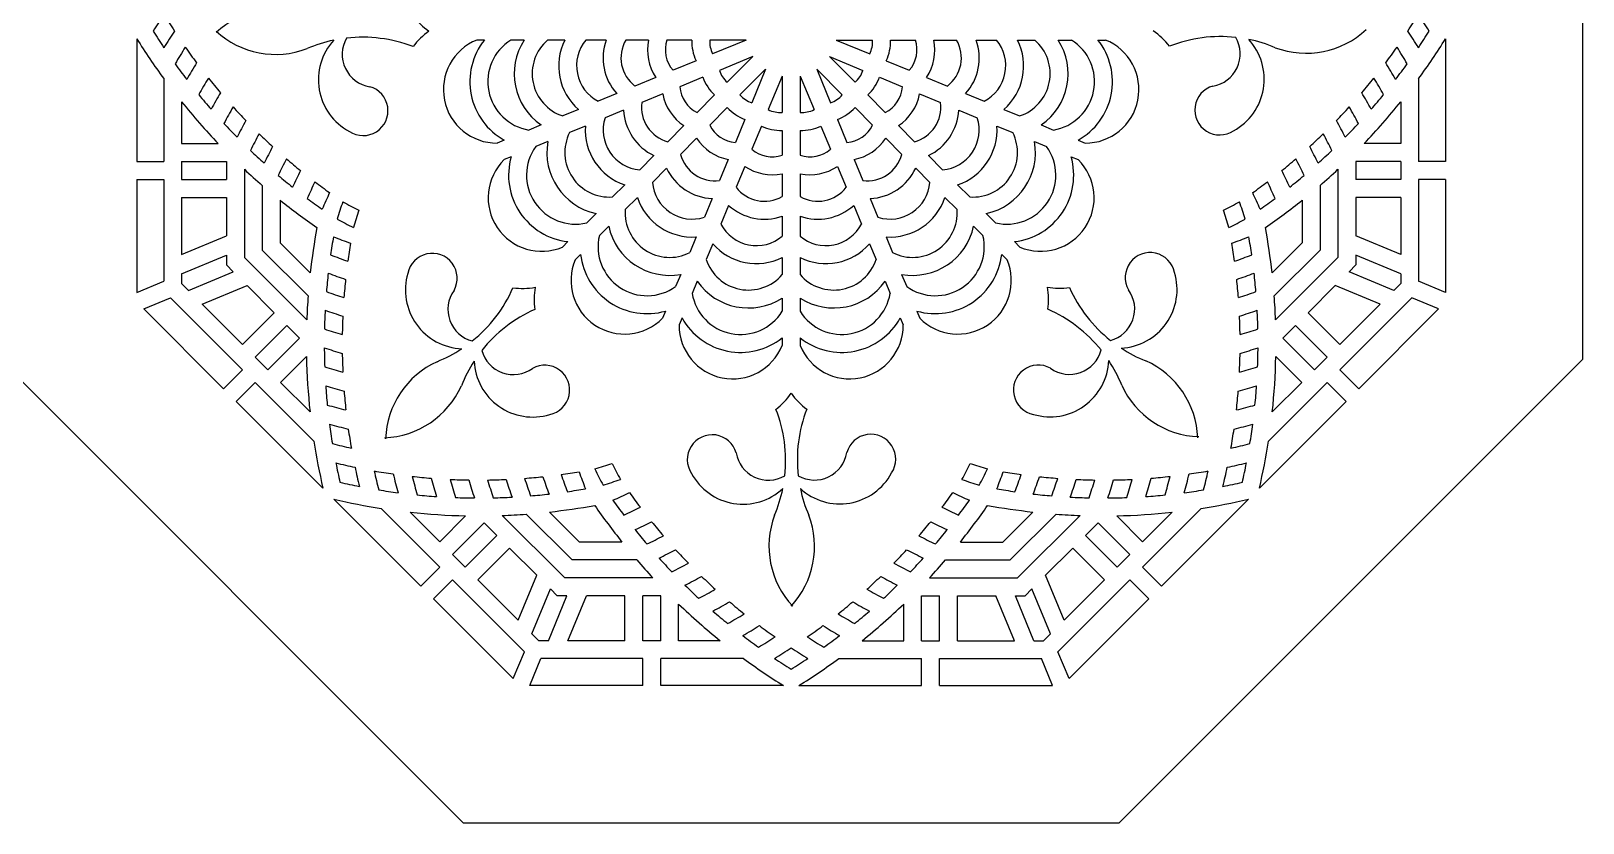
# Model space of a CAD drawing. Extents: x -314 to 508, y 162 to 455.
# Drawn here: x 104.3 to 234.2, y 161.7 to 228 of the extents above; entities that cross this region are included whole.
import ezdxf

# ---------------------------------------------------------------- set-up
doc = ezdxf.new("R2010")
doc.units = 0
doc.layers.get('0').update_dxf_attribs({"linetype": 'CONTINUOUS'})

msp = doc.modelspace()

# ---------------------------------------------------------------- linework, layer by layer
for p, q in [((234.151915, 200.534569), (234.151915, 255.417874)), ((113.151895, 227.324458), (113.151895, 217.061242)), ((222.651915, 227.324458), (222.651915, 217.061242)), ((142.233948, 227.226221), (141.599185, 227.226221)), ((145.558984, 227.226221), (144.456319, 227.226221)), ((148.952715, 227.226221), (147.523444, 227.226221)), ((152.417788, 227.226221), (150.732763, 227.226221)), ((155.960888, 227.226221), (154.06261, 227.226221)), ((159.594797, 227.226221), (157.511566, 227.226221)), ((164.1314, 227.226221), (161.097182, 227.226221)), ((164.1314, 227.226221), (161.328148, 226.065076)), ((171.67241, 227.226221), (174.706628, 227.226221)), ((171.67241, 227.226221), (174.475662, 226.065076)), ((176.209013, 227.226221), (178.292244, 227.226221)), ((179.842922, 227.226221), (181.7412, 227.226221)), ((183.386022, 227.226221), (185.071047, 227.226221)), ((186.851095, 227.226221), (188.280366, 227.226221)), ((190.244826, 227.226221), (191.347491, 227.226221)), ((193.569862, 227.226221), (194.204625, 227.226221)), ((159.940126, 225.490138), (158.015471, 224.69292)), ((164.705426, 225.840402), (161.902173, 224.679257)), ((164.705426, 225.840402), (162.559909, 223.694885)), ((165.766086, 224.779742), (163.620569, 222.634225)), ((165.766086, 224.779742), (164.60494, 221.976489)), ((170.037724, 224.779742), (172.183241, 222.634225)), ((170.037724, 224.779742), (171.198869, 221.976489)), ((171.098384, 225.840402), (173.901637, 224.679257)), ((171.098384, 225.840402), (173.243901, 223.694885)), ((175.863684, 225.490138), (177.788339, 224.69292)), ((115.401895, 223.997195), (115.401895, 217.061242)), ((156.582831, 224.099502), (154.829051, 223.373062)), ((160.514151, 224.104319), (158.589496, 223.307101)), ((167.151905, 224.205717), (165.99076, 221.402464)), ((167.151905, 224.205717), (167.151905, 221.171498)), ((168.651905, 224.205717), (169.81305, 221.402464)), ((168.651905, 224.205717), (168.651905, 221.171498)), ((175.289659, 224.104319), (177.214314, 223.307101)), ((179.220979, 224.099502), (180.974759, 223.373062)), ((220.401915, 223.997195), (220.401915, 217.061242)), ((116.901895, 222.044684), (116.901895, 218.561242)), ((153.309434, 222.743616), (151.752673, 222.098785)), ((157.156856, 222.713682), (155.403076, 221.987243)), ((161.497563, 222.632539), (160.024496, 221.159472)), ((174.306247, 222.632539), (175.779314, 221.159472)), ((178.646954, 222.713682), (180.400734, 221.987243)), ((182.494376, 222.743616), (184.051137, 222.098785)), ((218.901915, 222.044684), (218.901915, 218.561242)), ((150.108124, 221.41759), (148.78765, 220.870632)), ((153.883459, 221.357797), (152.326698, 220.712965)), ((162.558223, 221.571879), (161.085156, 220.098812)), ((173.245587, 221.571879), (174.718654, 220.098812)), ((181.920351, 221.357797), (183.477111, 220.712965)), ((185.695686, 221.41759), (187.01616, 220.870632)), ((146.972725, 220.118865), (145.953995, 219.696894)), ((150.682149, 220.031771), (149.361675, 219.484812)), ((158.928001, 220.062977), (157.585716, 218.720692)), ((164.030003, 220.588467), (163.232785, 218.663812)), ((165.415822, 220.014442), (164.618604, 218.089787)), ((167.151905, 219.669114), (167.151905, 217.585882)), ((168.651905, 219.669114), (168.651905, 217.585882)), ((170.387988, 220.014442), (171.185206, 218.089787)), ((171.773807, 220.588467), (172.571025, 218.663812)), ((176.875809, 220.062977), (178.218094, 218.720692)), ((185.121661, 220.031771), (186.442135, 219.484812)), ((188.831085, 220.118865), (189.849815, 219.696894)), ((116.901895, 218.561242), (119.965541, 218.561242)), ((143.900792, 218.846429), (143.314348, 218.603516)), ((147.54675, 218.733046), (146.52802, 218.311074)), ((159.988661, 219.002317), (158.646376, 217.660032)), ((175.815149, 219.002317), (177.157434, 217.660032)), ((188.25706, 218.733046), (189.27579, 218.311074)), ((191.903018, 218.846429), (192.489462, 218.603516)), ((218.901915, 218.561242), (215.838269, 218.561242)), ((113.151895, 217.061242), (115.401895, 217.061242)), ((116.901895, 217.061242), (120.651895, 217.061242)), ((116.901895, 217.061242), (116.901895, 215.561242)), ((120.651895, 217.061242), (120.651895, 215.561242)), ((144.474817, 217.46061), (143.888373, 217.217696)), ((156.422651, 217.557627), (155.231158, 216.366135)), ((162.639366, 217.231172), (161.912926, 215.477393)), ((173.164444, 217.231172), (173.890884, 215.477393)), ((179.381159, 217.557627), (180.572652, 216.366135)), ((191.328993, 217.46061), (191.915437, 217.217696)), ((218.901915, 217.061242), (215.151915, 217.061242)), ((215.151915, 217.061242), (215.151915, 215.561242)), ((218.901915, 217.061242), (218.901915, 215.561242)), ((222.651915, 217.061242), (220.401915, 217.061242)), ((113.151895, 215.561242), (115.401895, 215.561242)), ((113.151895, 215.561242), (113.151895, 206.109819)), ((115.401895, 215.561242), (115.401895, 207.041799)), ((116.901895, 215.561242), (120.651895, 215.561242)), ((122.151895, 216.409224), (122.151895, 209.025947)), ((157.483311, 216.496967), (156.291818, 215.305474)), ((164.025185, 216.657147), (163.298746, 214.903367)), ((167.151905, 216.035204), (167.151905, 214.136926)), ((168.651905, 216.035204), (168.651905, 214.136926)), ((171.778625, 216.657147), (172.505064, 214.903367)), ((178.320499, 216.496967), (179.511992, 215.305474)), ((213.651915, 216.409224), (213.651915, 209.025947)), ((218.901915, 215.561242), (215.151915, 215.561242)), ((222.651915, 215.561242), (220.401915, 215.561242)), ((220.401915, 215.561242), (220.401915, 207.041799)), ((222.651915, 215.561242), (222.651915, 206.109819)), ((123.651895, 215.066691), (123.651895, 209.647267)), ((153.972474, 215.107451), (152.961827, 214.096804)), ((181.831336, 215.107451), (182.841983, 214.096804)), ((212.151915, 215.066691), (212.151915, 209.647267)), ((116.901895, 214.061242), (120.651895, 214.061242)), ((116.901895, 214.061242), (116.901895, 209.286708)), ((120.651895, 214.061242), (120.651895, 210.840009)), ((125.151895, 213.820927), (125.151895, 210.268588)), ((155.033134, 214.046791), (154.022487, 213.036143)), ((161.28348, 213.957775), (160.638649, 212.401015)), ((162.6693, 213.38375), (162.024468, 211.82699)), ((173.13451, 213.38375), (173.779342, 211.82699)), ((174.52033, 213.957775), (175.165161, 212.401015)), ((180.770676, 214.046791), (181.781323, 213.036143)), ((210.651915, 213.820927), (210.651915, 210.268588)), ((218.901915, 214.061242), (215.151915, 214.061242)), ((215.151915, 214.061242), (215.151915, 210.840009)), ((218.901915, 214.061242), (218.901915, 209.286708)), ((151.572744, 212.70772), (150.793042, 211.928018)), ((167.151905, 212.492104), (167.151905, 210.807079)), ((168.651905, 212.492104), (168.651905, 210.807079)), ((184.231066, 212.70772), (185.010768, 211.928018)), ((116.901895, 209.286708), (120.651895, 210.840009)), ((152.633404, 211.64706), (151.853702, 210.867358)), ((159.957454, 210.756465), (159.410496, 209.435991)), ((175.846356, 210.756465), (176.393314, 209.435991)), ((183.170406, 211.64706), (183.950108, 210.867358)), ((218.901915, 209.286708), (215.151915, 210.840009)), ((116.901895, 207.66312), (120.651895, 209.216421)), ((120.651895, 209.216421), (120.651895, 208.404627)), ((127.484007, 205.815156), (123.651895, 209.647267)), ((127.663779, 207.756704), (125.151895, 210.268588)), ((149.221588, 210.356565), (148.772743, 209.90772)), ((150.282249, 209.295905), (149.833403, 208.847059)), ((161.343274, 210.18244), (160.796315, 208.861966)), ((174.460536, 210.18244), (175.007495, 208.861966)), ((185.521561, 209.295905), (185.970407, 208.847059)), ((186.582222, 210.356565), (187.031067, 209.90772)), ((208.140031, 207.756704), (210.651915, 210.268588)), ((208.319803, 205.815156), (212.151915, 209.647267)), ((215.151915, 209.216421), (215.151915, 208.404627)), ((218.901915, 207.66312), (215.151915, 209.216421)), ((117.475921, 206.277301), (121.225921, 207.830601)), ((121.225921, 207.830601), (120.651895, 208.404627)), ((127.372661, 203.805182), (122.151895, 209.025947)), ((167.151905, 209.027031), (167.151905, 207.597761)), ((168.651905, 209.027031), (168.651905, 207.597761)), ((208.431149, 203.805182), (213.651915, 209.025947)), ((214.577889, 207.830601), (215.151915, 208.404627)), ((218.327889, 206.277301), (214.577889, 207.830601)), ((113.151895, 206.109819), (115.401895, 207.041799)), ((116.901895, 207.66312), (116.901895, 206.851326)), ((117.475921, 206.277301), (116.901895, 206.851326)), ((118.623971, 205.12925), (122.373971, 206.682551)), ((124.651726, 204.404796), (122.373971, 206.682551)), ((158.65873, 207.621066), (158.236758, 206.602337)), ((160.044549, 207.047041), (159.622577, 206.028312)), ((175.759261, 207.047041), (176.181233, 206.028312)), ((177.14508, 207.621066), (177.567052, 206.602337)), ((211.152084, 204.404796), (213.429839, 206.682551)), ((217.179839, 205.12925), (213.429839, 206.682551)), ((218.327889, 206.277301), (218.901915, 206.851326)), ((218.901915, 207.66312), (218.901915, 206.851326)), ((222.651915, 206.109819), (220.401915, 207.041799)), ((113.725921, 204.724), (115.975921, 205.65598)), ((122.000076, 199.631825), (115.975921, 205.65598)), ((167.151905, 205.6333), (167.151905, 204.530635)), ((168.651905, 205.6333), (168.651905, 204.530635)), ((213.803734, 199.631825), (219.827889, 205.65598)), ((222.077889, 204.724), (219.827889, 205.65598)), ((120.409086, 198.040835), (113.725921, 204.724)), ((122.000076, 201.753145), (118.623971, 205.12925)), ((122.000076, 201.753145), (124.651726, 204.404796)), ((157.386293, 204.549134), (157.14338, 203.962689)), ((158.772113, 203.975109), (158.529199, 203.388664)), ((177.031697, 203.975109), (177.274611, 203.388664)), ((178.417517, 204.549134), (178.66043, 203.962689)), ((213.803734, 201.753145), (211.152084, 204.404796)), ((213.803734, 201.753145), (217.179839, 205.12925)), ((215.394724, 198.040835), (222.077889, 204.724)), ((123.060736, 200.692485), (125.712386, 203.344136)), ((126.773047, 202.283475), (125.712386, 203.344136)), ((209.030763, 202.283475), (210.091424, 203.344136)), ((212.743074, 200.692485), (210.091424, 203.344136)), ((124.121396, 199.631825), (126.773047, 202.283475)), ((167.151905, 202.308264), (167.151905, 201.673501)), ((168.651905, 202.308264), (168.651905, 201.673501)), ((211.682414, 199.631825), (209.030763, 202.283475)), ((101.651895, 200.534569), (140.460253, 161.726212)), ((124.121396, 199.631825), (123.060736, 200.692485)), ((125.182056, 198.571165), (127.348381, 200.737489)), ((195.343557, 161.726212), (234.151915, 200.534569)), ((210.621754, 198.571165), (208.455429, 200.737489)), ((211.682414, 199.631825), (212.743074, 200.692485)), ((120.409086, 198.040835), (122.000076, 199.631825)), ((215.394724, 198.040835), (213.803734, 199.631825)), ((121.469746, 196.980174), (123.060736, 198.571165)), ((127.965196, 193.666705), (123.060736, 198.571165)), ((127.645222, 196.107999), (125.182056, 198.571165)), ((207.838614, 193.666705), (212.743074, 198.571165)), ((208.158588, 196.107999), (210.621754, 198.571165)), ((214.334064, 196.980174), (212.743074, 198.571165)), ((128.726936, 189.722984), (121.469746, 196.980174)), ((207.076874, 189.722984), (214.334064, 196.980174)), ((129.648668, 188.801252), (136.905858, 181.544062)), ((206.155142, 188.801252), (198.897952, 181.544062)), ((133.592389, 188.039512), (138.496848, 183.135052)), ((136.033683, 187.719538), (138.496848, 185.256373)), ((138.496848, 185.256373), (140.663173, 187.422697)), ((143.730865, 187.446977), (148.951631, 182.226212)), ((145.74084, 187.558323), (149.572951, 183.726212)), ((147.682388, 187.738095), (150.194271, 185.226212)), ((188.121422, 187.738095), (185.609539, 185.226212)), ((190.06297, 187.558323), (186.230859, 183.726212)), ((192.072945, 187.446977), (186.852179, 182.226212)), ((197.306962, 185.256373), (195.140637, 187.422697)), ((202.211421, 188.039512), (197.306962, 183.135052)), ((199.770127, 187.719538), (197.306962, 185.256373)), ((139.557509, 184.195713), (142.209159, 186.847363)), ((140.618169, 183.135052), (143.269819, 185.786703)), ((142.209159, 186.847363), (143.269819, 185.786703)), ((193.594651, 186.847363), (192.533991, 185.786703)), ((195.185641, 183.135052), (192.533991, 185.786703)), ((196.246301, 184.195713), (193.594651, 186.847363)), ((141.678829, 182.074392), (144.330479, 184.726043)), ((144.330479, 184.726043), (146.608235, 182.448287)), ((153.746611, 185.226212), (150.194271, 185.226212)), ((182.057199, 185.226212), (185.609539, 185.226212)), ((191.473331, 184.726043), (189.195575, 182.448287)), ((194.124981, 182.074392), (191.473331, 184.726043)), ((136.905858, 181.544062), (138.496848, 183.135052)), ((139.557509, 184.195713), (140.618169, 183.135052)), ((154.992374, 183.726212), (149.572951, 183.726212)), ((180.811435, 183.726212), (186.230859, 183.726212)), ((196.246301, 184.195713), (195.185641, 183.135052)), ((198.897952, 181.544062), (197.306962, 183.135052)), ((137.966518, 180.483402), (139.557509, 182.074392)), ((139.557509, 182.074392), (145.581664, 176.050237)), ((141.678829, 182.074392), (145.054934, 178.698287)), ((145.054934, 178.698287), (146.608235, 182.448287)), ((156.334907, 182.226212), (148.951631, 182.226212)), ((179.468902, 182.226212), (186.852179, 182.226212)), ((190.748876, 178.698287), (189.195575, 182.448287)), ((196.246301, 182.074392), (190.222146, 176.050237)), ((194.124981, 182.074392), (190.748876, 178.698287)), ((197.837292, 180.483402), (196.246301, 182.074392)), ((146.202984, 177.550237), (147.756285, 181.300237)), ((147.588803, 176.976212), (149.142104, 180.726212)), ((147.756285, 181.300237), (148.33031, 180.726212)), ((149.142104, 180.726212), (148.33031, 180.726212)), ((149.212392, 176.976212), (150.765693, 180.726212)), ((153.986925, 180.726212), (150.765693, 180.726212)), ((153.986925, 176.976212), (153.986925, 180.726212)), ((155.486925, 176.976212), (155.486925, 180.726212)), ((156.986925, 180.726212), (155.486925, 180.726212)), ((156.986925, 176.976212), (156.986925, 180.726212)), ((178.816885, 176.976212), (178.816885, 180.726212)), ((178.816885, 180.726212), (180.316885, 180.726212)), ((180.316885, 176.976212), (180.316885, 180.726212)), ((181.816885, 176.976212), (181.816885, 180.726212)), ((181.816885, 180.726212), (185.038117, 180.726212)), ((186.591418, 176.976212), (185.038117, 180.726212)), ((186.661706, 180.726212), (187.4735, 180.726212)), ((188.215006, 176.976212), (186.661706, 180.726212)), ((188.047525, 181.300237), (187.4735, 180.726212)), ((189.600826, 177.550237), (188.047525, 181.300237)), ((137.966518, 180.483402), (144.649683, 173.800237)), ((158.486925, 176.976212), (158.486925, 180.039857)), ((177.316885, 176.976212), (177.316885, 180.039857)), ((197.837292, 180.483402), (191.154127, 173.800237)), ((146.202984, 177.550237), (146.777009, 176.976212)), ((147.588803, 176.976212), (146.777009, 176.976212)), ((153.986925, 176.976212), (149.212392, 176.976212)), ((156.986925, 176.976212), (155.486925, 176.976212)), ((161.970368, 176.976212), (158.486925, 176.976212)), ((173.833442, 176.976212), (177.316885, 176.976212)), ((178.816885, 176.976212), (180.316885, 176.976212)), ((181.816885, 176.976212), (186.591418, 176.976212)), ((188.215006, 176.976212), (189.026801, 176.976212)), ((189.600826, 177.550237), (189.026801, 176.976212)), ((144.649683, 173.800237), (145.581664, 176.050237)), ((146.035503, 173.226212), (146.967483, 175.476212)), ((155.486925, 175.476212), (146.967483, 175.476212)), ((155.486925, 173.226212), (155.486925, 175.476212)), ((156.986925, 173.226212), (156.986925, 175.476212)), ((163.922879, 175.476212), (156.986925, 175.476212)), ((171.880931, 175.476212), (178.816885, 175.476212)), ((178.816885, 173.226212), (178.816885, 175.476212)), ((180.316885, 173.226212), (180.316885, 175.476212)), ((180.316885, 175.476212), (188.836327, 175.476212)), ((189.768307, 173.226212), (188.836327, 175.476212)), ((191.154127, 173.800237), (190.222146, 176.050237)), ((155.486925, 173.226212), (146.035503, 173.226212)), ((167.250142, 173.226212), (156.986925, 173.226212)), ((168.553668, 173.226212), (178.816885, 173.226212)), ((180.316885, 173.226212), (189.768307, 173.226212)), ((140.460253, 161.726212), (195.343557, 161.726212))]:
    msp.add_line(p, q)
for centre, radius, start, end in [((158.623522, 200.303034), 52.072116, 146.071954, 147.897223), ((158.623522, 255.649408), 50.572116, 211.312029, 213.175302), ((124.813824, 222.476549), 7.357965, 69.474528, 133.08492), ((140.997471, 232.880578), 5.975082, 217.454155, 235.336893), ((177.180288, 255.649408), 50.572116, 326.824698, 328.687971), ((177.180288, 200.303034), 52.072116, 32.102777, 33.928046), ((158.623522, 255.649408), 53.572116, 211.91939, 216.216195), ((158.623522, 255.649408), 52.072116, 212.102777, 213.928046), ((158.623522, 200.303034), 50.572116, 146.824698, 148.687971), ((124.781379, 233.37928), 7.357965, 227.256091, 290.866483), ((133.066635, 226.017362), 2.727853, 149.946113, 261.045556), ((132.044665, 215.712004), 11.748077, 68.963115, 96.545241), ((141.026661, 223.071756), 5.975082, 125.004118, 142.886856), ((194.806339, 223.071865), 5.975082, 37.454155, 55.336893), ((203.831979, 215.765702), 11.748077, 83.79577, 111.377896), ((202.748693, 226.064794), 2.727853, 279.295455, 30.394899), ((202.57677, 223.948135), 4.907488, 298.498583, 42.697355), ((203.831979, 215.765702), 11.748077, 67.064677, 78.453518), ((210.989986, 233.475893), 7.357965, 249.474528, 313.08492), ((177.180288, 200.303034), 50.572116, 31.312029, 33.175302), ((177.180288, 255.649408), 52.072116, 326.071954, 327.897223), ((177.180288, 255.649408), 53.572116, 323.783805, 328.08061), ((158.623522, 200.303034), 49.072116, 147.560233, 149.464775), ((158.623522, 255.649408), 50.572116, 215.022816, 216.855492), ((132.044665, 215.712004), 11.748077, 101.887493, 113.276334), ((133.251153, 223.901763), 4.907488, 137.643656, 241.842429), ((143.279194, 223.07846), 4.475082, 112.049912, 270.450088), ((146.61872, 223.742733), 5.600082, 141.53456, 240.96544), ((146.61872, 223.742733), 4.100082, 121.830243, 260.669757), ((149.958246, 224.407006), 5.225082, 147.346692, 235.153308), ((149.958246, 224.407006), 3.725082, 130.815365, 251.684635), ((153.297772, 225.071279), 4.850082, 153.620761, 228.879239), ((153.297772, 225.071279), 3.350082, 139.96535, 242.53465), ((156.637298, 225.735552), 4.475082, 160.542688, 221.957312), ((156.637298, 225.735552), 2.975082, 149.930399, 232.569601), ((159.976824, 226.399825), 4.100082, 168.372027, 214.127973), ((159.976824, 226.399825), 2.600082, 161.467962, 221.032038), ((163.31635, 227.064098), 3.725082, 177.505575, 204.994425), ((163.31635, 227.064098), 2.225082, 175.821618, 206.678382), ((172.48746, 227.064098), 2.225082, 333.321618, 4.178382), ((172.48746, 227.064098), 3.725082, 335.005575, 2.494425), ((175.826986, 226.399825), 2.600082, 318.967962, 18.532038), ((175.826986, 226.399825), 4.100082, 325.872027, 11.627973), ((179.166512, 225.735552), 2.975082, 307.430399, 30.069601), ((179.166512, 225.735552), 4.475082, 318.042688, 19.457312), ((182.506038, 225.071279), 3.350082, 297.46535, 40.03465), ((182.506038, 225.071279), 4.850082, 311.120761, 26.379239), ((185.845564, 224.407006), 3.725082, 288.315365, 49.184635), ((185.845564, 224.407006), 5.225082, 304.846692, 32.653308), ((189.18509, 223.742733), 4.100082, 279.330243, 58.169757), ((189.18509, 223.742733), 5.600082, 299.03456, 38.46544), ((192.524616, 223.07846), 4.475082, 269.549912, 67.950088), ((177.180288, 255.649408), 50.572116, 323.144508, 324.977184), ((177.180288, 200.303034), 49.072116, 30.535225, 32.439767), ((158.623522, 255.649408), 52.072116, 215.738187, 217.534036), ((158.623522, 200.303034), 47.572116, 148.278086, 150.227422), ((164.014459, 225.378713), 2.225082, 198.321618, 229.178382), ((171.789351, 225.378713), 2.225082, 310.821618, 341.678382), ((177.180288, 200.303034), 47.572116, 29.772578, 31.721914), ((177.180288, 255.649408), 52.072116, 322.465964, 324.261813), ((158.623522, 200.303034), 46.072116, 148.977643, 150.975594), ((158.623522, 255.649408), 50.572116, 218.674204, 220.479787), ((164.014459, 225.378713), 3.725082, 200.005575, 227.494425), ((171.789351, 225.378713), 3.725082, 312.505575, 339.994425), ((203.759039, 221.367661), 2.084471, 105.861933, 303.789837), ((177.180288, 255.649408), 50.572116, 319.520213, 321.325796), ((177.180288, 200.303034), 46.072116, 29.024406, 31.022357), ((158.623522, 255.649408), 53.572116, 218.84974, 223.812733), ((158.623522, 255.649408), 52.072116, 219.316387, 221.085996), ((158.623522, 200.303034), 44.572116, 149.65813, 151.70886), ((132.084263, 221.314298), 2.084471, 236.551174, 74.479078), ((161.183345, 223.487023), 4.100082, 190.872027, 236.627973), ((161.183345, 223.487023), 2.600082, 183.967962, 243.532038), ((165.304396, 224.088775), 2.225082, 220.821618, 251.678382), ((170.499413, 224.088775), 2.225082, 288.321618, 319.178382), ((174.620465, 223.487023), 2.600082, 296.467962, 356.032038), ((174.620465, 223.487023), 4.100082, 303.372027, 349.127973), ((177.180288, 200.303034), 44.572116, 28.29114, 30.34187), ((177.180288, 255.649408), 53.572116, 316.187267, 321.15026), ((177.180288, 255.649408), 52.072116, 318.914004, 320.683613), ((158.623522, 200.303034), 43.072116, 150.318593, 152.426661), ((158.623522, 255.649408), 50.572116, 222.27304, 224.054732), ((158.352232, 221.595334), 4.475082, 183.042688, 244.457312), ((158.352232, 221.595334), 2.975082, 172.430399, 255.069601), ((165.304396, 224.088775), 3.725082, 222.505575, 249.994425), ((166.989781, 223.390666), 2.225082, 243.321618, 274.178382), ((168.814029, 223.390666), 2.225082, 265.821618, 296.678382), ((170.499413, 224.088775), 3.725082, 290.005575, 317.494425), ((177.451578, 221.595334), 2.975082, 284.930399, 7.569601), ((177.451578, 221.595334), 4.475082, 295.542688, 356.957312), ((177.180288, 255.649408), 50.572116, 315.945268, 317.72696), ((177.180288, 200.303034), 43.072116, 27.573339, 29.681407), ((158.623522, 255.649408), 52.072116, 222.84358, 224.589829), ((158.623522, 200.303034), 41.572116, 150.957865, 153.12829), ((152.690005, 217.811955), 3.725082, 153.315365, 274.184635), ((155.521119, 219.703644), 4.850082, 176.120761, 251.379239), ((155.521119, 219.703644), 3.350082, 162.46535, 265.03465), ((163.412707, 221.257662), 2.600082, 206.467962, 266.032038), ((166.989781, 223.390666), 3.725082, 245.005575, 272.494425), ((168.814029, 223.390666), 3.725082, 267.505575, 294.994425), ((172.391103, 221.257662), 2.600082, 273.967962, 333.532038), ((180.282691, 219.703644), 3.350082, 274.96535, 17.53465), ((180.282691, 219.703644), 4.850082, 288.620761, 3.879239), ((183.113805, 217.811955), 3.725082, 265.815365, 26.684635), ((177.180288, 200.303034), 41.572116, 26.87171, 29.042135), ((177.180288, 255.649408), 52.072116, 315.410171, 317.15642), ((158.623522, 200.303034), 40.072116, 151.574537, 153.812869), ((158.623522, 255.649408), 50.572116, 225.825609, 227.586396), ((158.623522, 200.303034), 38.572116, 152.16691, 154.479321), ((149.858892, 215.920265), 4.100082, 144.330243, 283.169757), ((152.690005, 217.811955), 5.225082, 169.846692, 257.653308), ((163.412707, 221.257662), 4.100082, 213.372027, 259.127973), ((172.391103, 221.257662), 4.100082, 280.872027, 326.627973), ((183.113805, 217.811955), 5.225082, 282.346692, 10.153308), ((185.944918, 215.920265), 4.100082, 256.830243, 35.669757), ((177.180288, 255.649408), 50.572116, 312.413604, 314.174391), ((177.180288, 200.303034), 38.572116, 25.520679, 27.83309), ((177.180288, 200.303034), 40.072116, 26.187131, 28.425463), ((158.623522, 255.649408), 52.072116, 226.325403, 228.050939), ((158.623522, 200.303034), 37.072116, 152.732943, 155.126335), ((158.623522, 255.649408), 50.572116, 229.337804, 231.080535), ((147.027778, 214.028576), 4.475082, 134.549912, 292.950088), ((149.858892, 215.920265), 5.600082, 164.03456, 263.46544), ((161.521017, 218.426548), 2.975082, 194.930399, 277.569601), ((166.325508, 220.05114), 2.600082, 228.967962, 288.532038), ((169.478302, 220.05114), 2.600082, 251.467962, 311.032038), ((174.282792, 218.426548), 2.975082, 262.430399, 345.069601), ((185.944918, 215.920265), 5.600082, 276.53456, 15.96544), ((188.776032, 214.028576), 4.475082, 247.049912, 45.450088), ((177.180288, 255.649408), 50.572116, 308.919465, 310.662196), ((177.180288, 200.303034), 37.072116, 24.873665, 27.267057), ((177.180288, 255.649408), 52.072116, 311.949061, 313.674597), ((158.623522, 255.649408), 53.572116, 227.094204, 229.24731), ((158.623522, 255.649408), 52.072116, 229.767054, 231.474349), ((158.623522, 200.303034), 35.572116, 153.270186, 155.752316), ((161.521017, 218.426548), 4.475082, 205.542688, 266.957312), ((166.325508, 220.05114), 4.100082, 235.872027, 281.627973), ((169.478302, 220.05114), 4.100082, 258.372027, 304.127973), ((174.282792, 218.426548), 4.475082, 273.042688, 334.457312), ((177.180288, 200.303034), 35.572116, 24.247684, 26.729814), ((177.180288, 255.649408), 52.072116, 308.525651, 310.232946), ((177.180288, 255.649408), 53.572116, 310.75269, 312.905796), ((158.623522, 200.303034), 34.072116, 153.775685, 156.35533), ((158.623522, 255.649408), 50.572116, 232.815292, 234.542779), ((158.623522, 200.303034), 32.572116, 154.245875, 156.933024), ((159.629328, 215.595435), 3.350082, 184.96535, 287.53465), ((165.661235, 216.711614), 2.975082, 217.430399, 300.069601), ((170.142575, 216.711614), 2.975082, 239.930399, 322.569601), ((176.174482, 215.595435), 3.350082, 252.46535, 355.03465), ((177.180288, 255.649408), 50.572116, 305.457221, 307.184708), ((177.180288, 200.303034), 32.572116, 23.066976, 25.754125), ((177.180288, 200.303034), 34.072116, 23.64467, 26.224315), ((158.623522, 255.649408), 53.572116, 231.332807, 235.423402), ((158.623522, 255.649408), 52.072116, 233.17341, 234.864819), ((159.660202, 203.264724), 31.072116, 160.403428, 163.209533), ((154.137262, 258.334845), 50.572116, 241.99072, 243.70586), ((159.660202, 203.264724), 29.572116, 160.789063, 163.727348), ((157.737638, 212.764322), 3.725082, 175.815365, 296.684635), ((159.629328, 215.595435), 4.850082, 198.620761, 273.879239), ((165.661235, 216.711614), 4.475082, 228.042688, 289.457312), ((170.142575, 216.711614), 4.475082, 250.542688, 311.957312), ((176.174482, 215.595435), 4.850082, 266.120761, 341.379239), ((178.066171, 212.764322), 3.725082, 243.315365, 4.184635), ((191.203336, 239.622124), 29.572116, 295.789063, 298.727348), ((156.168189, 196.77636), 50.572116, 16.99072, 18.70586), ((156.168189, 196.77636), 52.072116, 17.276152, 18.953986), ((177.180288, 255.649408), 52.072116, 305.135181, 306.82659), ((177.180288, 255.649408), 53.572116, 304.576598, 308.667193), ((154.137262, 258.334845), 52.072116, 242.276152, 243.953986), ((164.996962, 213.372088), 3.350082, 207.46535, 310.03465), ((170.806848, 213.372088), 3.350082, 229.96535, 332.53465), ((191.203336, 239.622124), 31.072116, 295.403428, 298.209533), ((180.908996, 201.847516), 53.572116, 169.576598, 173.667193), ((180.908996, 201.847516), 52.072116, 170.135181, 171.82659), ((141.7732, 240.983312), 32.572116, 248.066976, 250.754125), ((155.845949, 209.933208), 4.100082, 166.830243, 305.669757), ((157.737638, 212.764322), 5.225082, 192.346692, 280.153308), ((178.066171, 212.764322), 5.225082, 259.846692, 347.653308), ((179.957861, 209.933208), 4.100082, 234.330243, 13.169757), ((194.03061, 240.983312), 32.572116, 289.245875, 291.933024), ((154.894814, 201.847516), 52.072116, 8.17341, 9.864819), ((154.894814, 201.847516), 53.572116, 6.332807, 10.423402), ((141.7732, 240.983312), 34.072116, 248.64467, 251.224315), ((180.908996, 201.847516), 50.572116, 170.457221, 172.184708), ((137.874125, 207.294357), 2.084471, 330.861933, 168.789837), ((155.845949, 209.933208), 5.600082, 186.53456, 285.96544), ((164.996962, 213.372088), 4.850082, 221.120761, 296.379239), ((170.806848, 213.372088), 4.850082, 243.620761, 318.879239), ((179.957861, 209.933208), 5.600082, 254.03456, 353.46544), ((197.939494, 207.360014), 2.084471, 11.551174, 209.479078), ((154.894814, 201.847516), 50.572116, 7.815292, 9.542779), ((194.03061, 240.983312), 34.072116, 288.775685, 291.35533), ((153.95426, 207.102095), 4.475082, 157.049912, 315.450088), ((164.332689, 210.032562), 3.725082, 198.315365, 319.184635), ((171.471121, 210.032562), 3.725082, 220.815365, 341.684635), ((181.84955, 207.102095), 4.475082, 224.549912, 22.950088), ((195.284764, 206.355516), 4.907488, 272.643656, 16.842429), ((180.908996, 201.847516), 52.072116, 173.525651, 175.232946), ((141.7732, 240.983312), 35.572116, 249.247684, 251.729814), ((180.908996, 201.847516), 50.572116, 173.919465, 175.662196), ((140.534786, 206.305677), 4.907488, 163.498583, 267.697355), ((133.861365, 211.203963), 11.748077, 308.79577, 336.377896), ((145.409694, 212.419817), 5.975082, 262.454155, 280.336893), ((152.366218, 205.504574), 5.975082, 170.004118, 187.886856), ((164.332689, 210.032562), 5.225082, 214.846692, 302.653308), ((171.471121, 210.032562), 5.225082, 237.346692, 325.153308), ((183.458309, 205.48401), 5.975082, 352.454155, 10.336893), ((190.373553, 212.440535), 5.975082, 260.004118, 277.886856), ((201.928914, 211.293435), 11.748077, 203.963115, 231.545241), ((194.03061, 240.983312), 35.572116, 288.270186, 290.752316), ((154.894814, 201.847516), 50.572116, 4.337804, 6.080535), ((154.894814, 201.847516), 52.072116, 4.767054, 6.474349), ((180.908996, 201.847516), 53.572116, 175.75269, 177.905796), ((141.7732, 240.983312), 37.072116, 249.873665, 252.267057), ((141.909922, 204.687404), 2.727853, 144.295455, 255.394899), ((163.668416, 206.693036), 4.100082, 189.330243, 328.169757), ((172.135394, 206.693036), 4.100082, 211.830243, 350.669757), ((193.919284, 204.729088), 2.727853, 284.946113, 36.045556), ((194.03061, 240.983312), 37.072116, 287.732943, 290.126335), ((154.894814, 201.847516), 53.572116, 2.094204, 4.24731), ((180.908996, 201.847516), 52.072116, 176.949061, 178.674597), ((141.7732, 240.983312), 38.572116, 250.520679, 252.83309), ((180.908996, 201.847516), 50.572116, 177.413604, 179.174391), ((151.219118, 193.949213), 11.748077, 113.963115, 141.545241), ((163.668416, 206.693036), 5.600082, 209.03456, 308.46544), ((172.135394, 206.693036), 5.600082, 231.53456, 330.96544), ((184.674163, 193.935681), 11.748077, 38.79577, 66.377896), ((194.03061, 240.983312), 38.572116, 287.16691, 289.479321), ((154.894814, 201.847516), 50.572116, 0.825609, 2.586396), ((154.894814, 201.847516), 52.072116, 1.325403, 3.050939), ((141.7732, 240.983312), 40.072116, 251.187131, 253.425463), ((163.004143, 203.35351), 4.475082, 179.549912, 337.950088), ((172.799667, 203.35351), 4.475082, 202.049912, 0.450088), ((194.03061, 240.983312), 40.072116, 286.574537, 288.812869), ((180.908996, 201.847516), 52.072116, 180.410171, 182.15642), ((141.7732, 240.983312), 41.572116, 251.87171, 254.042135), ((133.861365, 211.203963), 11.748077, 292.064677, 303.453518), ((191.190722, 201.984238), 2.727853, 234.295455, 345.394899), ((201.928914, 211.293435), 11.748077, 236.887493, 248.276334), ((194.03061, 240.983312), 41.572116, 285.957865, 288.12829), ((154.894814, 201.847516), 52.072116, 357.84358, 359.589829), ((180.908996, 201.847516), 53.572116, 181.187267, 186.15026), ((180.908996, 201.847516), 50.572116, 180.945268, 182.72696), ((141.322886, 193.619492), 7.357965, 114.474528, 178.08492), ((151.219118, 193.949213), 11.748077, 146.887493, 158.276334), ((146.2812, 200.593362), 4.907488, 182.643656, 286.842429), ((144.654772, 201.958842), 2.727853, 194.946113, 306.045556), ((147.285698, 197.938633), 2.084471, 281.551174, 119.479078), ((188.58377, 197.948441), 2.084471, 60.861933, 258.789837), ((189.57245, 200.609102), 4.907488, 253.498583, 357.697355), ((184.674163, 193.935681), 11.748077, 22.064677, 33.453518), ((194.572182, 193.664866), 7.357965, 2.256091, 65.866483), ((154.894814, 201.847516), 50.572116, 357.27304, 359.054732), ((154.894814, 201.847516), 53.572116, 353.84974, 358.812733), ((141.7732, 240.983312), 43.072116, 252.573339, 254.681407), ((194.03061, 240.983312), 43.072116, 285.318593, 287.426661), ((180.908996, 201.847516), 52.072116, 183.914004, 185.683613), ((141.7732, 240.983312), 44.572116, 253.29114, 255.34187), ((180.908996, 201.847516), 50.572116, 184.520213, 186.325796), ((133.590549, 201.305944), 7.357965, 272.256091, 335.866483), ((162.997549, 201.071788), 5.975082, 307.454155, 325.336893), ((172.80637, 201.100978), 5.975082, 215.004118, 232.886856), ((202.258634, 201.397203), 7.357965, 204.474528, 268.08492), ((154.894814, 201.847516), 50.572116, 353.674204, 355.479787), ((194.03061, 240.983312), 44.572116, 284.65813, 286.70886), ((154.894814, 201.847516), 52.072116, 354.316387, 356.085996), ((141.7732, 240.983312), 46.072116, 254.024406, 256.022357), ((155.691386, 192.046147), 11.748077, 353.79577, 21.377896), ((180.166122, 192.118981), 11.748077, 158.963115, 186.545241), ((194.03061, 240.983312), 46.072116, 283.977643, 285.975594), ((141.7732, 240.983312), 47.572116, 254.772578, 256.721914), ((180.908996, 201.847516), 52.072116, 187.465964, 189.261813), ((194.03061, 240.983312), 47.572116, 283.278086, 285.227422), ((154.894814, 201.847516), 52.072116, 350.738187, 352.534036), ((180.908996, 201.847516), 53.572116, 188.783805, 193.08061), ((180.908996, 201.847516), 50.572116, 188.144508, 189.977184), ((161.293345, 192.119087), 2.084471, 15.861933, 213.789837), ((174.563828, 192.158579), 2.084471, 326.551174, 164.479078), ((154.894814, 201.847516), 50.572116, 350.022816, 351.855492), ((154.894814, 201.847516), 53.572116, 346.91939, 351.216195), ((141.7732, 240.983312), 49.072116, 255.535225, 257.439767), ((165.990478, 193.129433), 2.727853, 189.295455, 300.394899), ((169.860765, 193.140951), 2.727853, 239.946113, 351.045556), ((194.03061, 240.983312), 49.072116, 282.560233, 284.464775), ((141.7732, 240.983312), 50.572116, 256.312029, 258.175302), ((180.908996, 201.847516), 52.072116, 191.071954, 192.897223), ((180.908996, 201.847516), 50.572116, 191.824698, 193.687971), ((180.908996, 201.847516), 49.072116, 192.560233, 194.464775), ((141.7732, 240.983312), 50.572116, 260.022816, 261.855492), ((180.908996, 201.847516), 47.572116, 193.278086, 195.227422), ((141.7732, 240.983312), 50.572116, 277.815292, 279.542779), ((180.908996, 201.847516), 34.072116, 198.775685, 201.35533), ((180.908996, 201.847516), 32.572116, 199.245875, 201.933024), ((136.702044, 239.709938), 50.572116, 286.99072, 288.70586), ((179.547808, 204.67479), 31.072116, 205.403428, 208.209533), ((179.547808, 204.67479), 29.572116, 205.789063, 208.727348), ((163.873818, 193.301357), 4.907488, 208.498583, 312.697355), ((171.976363, 193.325469), 4.907488, 227.643656, 331.842429), ((137.543281, 214.211578), 50.572116, 331.99072, 333.70586), ((192.613402, 219.734518), 29.572116, 250.789063, 253.727348), ((137.543281, 214.211578), 52.072116, 332.276152, 333.953986), ((154.894814, 201.847516), 32.572116, 338.066976, 340.754125), ((194.03061, 240.983312), 50.572116, 260.457221, 262.184708), ((154.894814, 201.847516), 34.072116, 338.64467, 341.224315), ((154.894814, 201.847516), 47.572116, 344.772578, 346.721914), ((194.03061, 240.983312), 50.572116, 278.144508, 279.977184), ((154.894814, 201.847516), 49.072116, 345.535225, 347.439767), ((154.894814, 201.847516), 50.572116, 346.312029, 348.175302), ((194.03061, 240.983312), 50.572116, 281.824698, 283.687971), ((154.894814, 201.847516), 52.072116, 347.102777, 348.928046), ((141.7732, 240.983312), 52.072116, 257.102777, 258.928046), ((141.7732, 240.983312), 52.072116, 260.738187, 262.534036), ((141.7732, 240.983312), 50.572116, 263.674204, 265.479787), ((180.908996, 201.847516), 46.072116, 193.977643, 195.975594), ((180.908996, 201.847516), 44.572116, 194.65813, 196.70886), ((180.908996, 201.847516), 43.072116, 195.318593, 197.426661), ((141.7732, 240.983312), 50.572116, 267.27304, 269.054732), ((180.908996, 201.847516), 41.572116, 195.957865, 198.12829), ((141.7732, 240.983312), 50.572116, 270.825609, 272.586396), ((180.908996, 201.847516), 40.072116, 196.574537, 198.812869), ((180.908996, 201.847516), 38.572116, 197.16691, 199.479321), ((180.908996, 201.847516), 37.072116, 197.732943, 200.126335), ((141.7732, 240.983312), 50.572116, 274.337804, 276.080535), ((180.908996, 201.847516), 35.572116, 198.270186, 200.752316), ((141.7732, 240.983312), 52.072116, 278.17341, 279.864819), ((136.702044, 239.709938), 52.072116, 287.276152, 288.953986), ((155.691386, 192.046147), 11.748077, 337.064677, 348.453518), ((180.166122, 192.118981), 11.748077, 191.887493, 203.276334), ((192.613402, 219.734518), 31.072116, 250.403428, 253.209533), ((194.03061, 240.983312), 52.072116, 260.135181, 261.82659), ((154.894814, 201.847516), 35.572116, 339.247684, 341.729814), ((194.03061, 240.983312), 50.572116, 263.919465, 265.662196), ((154.894814, 201.847516), 37.072116, 339.873665, 342.267057), ((154.894814, 201.847516), 38.572116, 340.520679, 342.83309), ((194.03061, 240.983312), 50.572116, 267.413604, 269.174391), ((154.894814, 201.847516), 40.072116, 341.187131, 343.425463), ((154.894814, 201.847516), 41.572116, 341.87171, 344.042135), ((194.03061, 240.983312), 50.572116, 270.945268, 272.72696), ((154.894814, 201.847516), 43.072116, 342.573339, 344.681407), ((154.894814, 201.847516), 44.572116, 343.29114, 345.34187), ((194.03061, 240.983312), 50.572116, 274.520213, 276.325796), ((154.894814, 201.847516), 46.072116, 344.024406, 346.022357), ((194.03061, 240.983312), 52.072116, 277.465964, 279.261813), ((194.03061, 240.983312), 52.072116, 281.071954, 282.897223), ((141.7732, 240.983312), 53.572116, 256.91939, 261.216195), ((141.7732, 240.983312), 52.072116, 264.316387, 266.085996), ((141.7732, 240.983312), 52.072116, 267.84358, 269.589829), ((141.7732, 240.983312), 52.072116, 271.325403, 273.050939), ((141.7732, 240.983312), 52.072116, 274.767054, 276.474349), ((141.7732, 240.983312), 53.572116, 276.332807, 280.423402), ((195.575092, 218.697839), 53.572116, 214.576598, 218.667193), ((140.228718, 218.697839), 32.572116, 293.066976, 295.754125), ((195.575092, 218.697839), 52.072116, 215.135181, 216.82659), ((195.575092, 218.697839), 50.572116, 215.457221, 217.184708), ((140.228718, 218.697839), 50.572116, 322.815292, 324.542779), ((195.575092, 218.697839), 32.572116, 244.245875, 246.933024), ((140.228718, 218.697839), 52.072116, 323.17341, 324.864819), ((140.228718, 218.697839), 53.572116, 321.332807, 325.423402), ((194.03061, 240.983312), 53.572116, 259.576598, 263.667193), ((194.03061, 240.983312), 52.072116, 263.525651, 265.232946), ((194.03061, 240.983312), 52.072116, 266.949061, 268.674597), ((194.03061, 240.983312), 52.072116, 270.410171, 272.15642), ((194.03061, 240.983312), 52.072116, 273.914004, 275.683613), ((194.03061, 240.983312), 53.572116, 278.783805, 283.08061), ((141.7732, 240.983312), 53.572116, 263.84974, 268.812733), ((141.7732, 240.983312), 53.572116, 272.094204, 274.24731), ((140.228718, 218.697839), 34.072116, 293.64467, 296.224315), ((173.401577, 184.888141), 7.357965, 159.474528, 223.08492), ((162.498847, 184.855695), 7.357965, 317.256091, 20.866483), ((195.575092, 218.697839), 34.072116, 243.775685, 246.35533), ((194.03061, 240.983312), 53.572116, 265.75269, 267.905796), ((194.03061, 240.983312), 53.572116, 271.187267, 276.15026), ((140.228718, 218.697839), 35.572116, 294.247684, 296.729814), ((195.575092, 218.697839), 52.072116, 218.525651, 220.232946), ((140.228718, 218.697839), 37.072116, 294.873665, 297.267057), ((195.575092, 218.697839), 50.572116, 218.919465, 220.662196), ((140.228718, 218.697839), 50.572116, 319.337804, 321.080535), ((195.575092, 218.697839), 37.072116, 242.732943, 245.126335), ((195.575092, 218.697839), 35.572116, 243.270186, 245.752316), ((140.228718, 218.697839), 52.072116, 319.767054, 321.474349), ((140.228718, 218.697839), 38.572116, 295.520679, 297.83309), ((195.575092, 218.697839), 50.572116, 222.413604, 224.174391), ((140.228718, 218.697839), 50.572116, 315.825609, 317.586396), ((195.575092, 218.697839), 38.572116, 242.16691, 244.479321), ((195.575092, 218.697839), 53.572116, 220.75269, 222.905796), ((195.575092, 218.697839), 52.072116, 221.949061, 223.674597), ((140.228718, 218.697839), 40.072116, 296.187131, 298.425463), ((195.575092, 218.697839), 40.072116, 241.574537, 243.812869), ((140.228718, 218.697839), 52.072116, 316.325403, 318.050939), ((140.228718, 218.697839), 53.572116, 317.094204, 319.24731), ((140.228718, 218.697839), 41.572116, 296.87171, 299.042135), ((195.575092, 218.697839), 50.572116, 225.945268, 227.72696), ((140.228718, 218.697839), 50.572116, 312.27304, 314.054732), ((195.575092, 218.697839), 41.572116, 240.957865, 243.12829), ((195.575092, 218.697839), 52.072116, 225.410171, 227.15642), ((140.228718, 218.697839), 43.072116, 297.573339, 299.681407), ((195.575092, 218.697839), 43.072116, 240.318593, 242.426661), ((140.228718, 218.697839), 52.072116, 312.84358, 314.589829), ((195.575092, 218.697839), 53.572116, 226.187267, 231.15026), ((140.228718, 218.697839), 44.572116, 298.29114, 300.34187), ((195.575092, 218.697839), 52.072116, 228.914004, 230.683613), ((140.228718, 218.697839), 46.072116, 299.024406, 301.022357), ((195.575092, 218.697839), 50.572116, 229.520213, 231.325796), ((140.228718, 218.697839), 50.572116, 308.674204, 310.479787), ((195.575092, 218.697839), 46.072116, 238.977643, 240.975594), ((195.575092, 218.697839), 44.572116, 239.65813, 241.70886), ((140.228718, 218.697839), 52.072116, 309.316387, 311.085996), ((140.228718, 218.697839), 53.572116, 308.84974, 313.812733), ((140.228718, 218.697839), 47.572116, 299.772578, 301.721914), ((195.575092, 218.697839), 50.572116, 233.144508, 234.977184), ((140.228718, 218.697839), 50.572116, 305.022816, 306.855492), ((195.575092, 218.697839), 47.572116, 238.278086, 240.227422), ((195.575092, 218.697839), 52.072116, 232.465964, 234.261813), ((140.228718, 218.697839), 49.072116, 300.535225, 302.439767), ((195.575092, 218.697839), 49.072116, 237.560233, 239.464775), ((140.228718, 218.697839), 52.072116, 305.738187, 307.534036), ((195.575092, 218.697839), 53.572116, 233.783805, 238.08061), ((140.228718, 218.697839), 50.572116, 301.312029, 303.175302), ((195.575092, 218.697839), 52.072116, 236.071954, 237.897223), ((140.228718, 218.697839), 52.072116, 302.102777, 303.928046), ((195.575092, 218.697839), 50.572116, 236.824698, 238.687971), ((140.228718, 218.697839), 53.572116, 301.91939, 306.216195)]:
    msp.add_arc(centre, radius, start, end)

doc.saveas('drawing.dxf')
